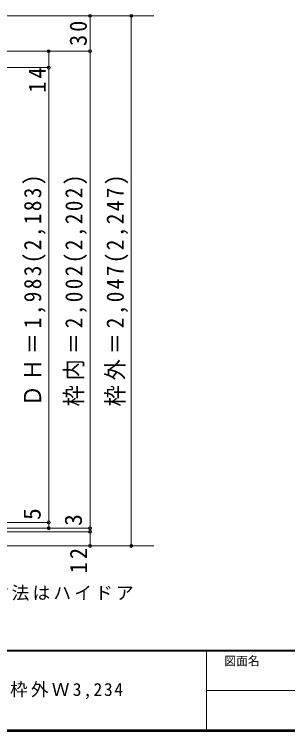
# Model space of a CAD drawing. Units: millimetres at full size, sheet at 1:5; details may follow other scales. Extents: x -973 to 977, y -701 to 696.
# Drawn here: x -161 to 70, y -701 to -92 of the extents above; entities that cross this region are included whole.
import ezdxf
from ezdxf.enums import TextEntityAlignment as Align

# ---------------------------------------------------------------- set-up
doc = ezdxf.new("R2010")
doc.units = ezdxf.units.MM
doc.header["$LTSCALE"] = 5
doc.header["$PDMODE"] = 32
doc.header["$PDSIZE"] = 2.5
doc.linetypes.add('CHAIN1', pattern=[8, 5, -1, 1, -1])
for name, color, linetype, lineweight in [('0-1_通り芯', 4, 'CHAIN1', 9), ('0-A_文字', 7, 'Continuous', 9), ('0-B_寸法', 7, 'Continuous', 9), ('F-1_枠', 6, 'Continuous', 9)]:
    doc.layers.add(name, color=color, linetype=linetype, lineweight=lineweight)
doc.layers.add('F-A_文字', color=7, linetype='Continuous')
doc.styles.add('ＭＳ ゴシック', font='')
doc.styles.get('ＭＳ ゴシック').set_extended_font_data('MS Gothic')

msp = doc.modelspace()

# ---------------------------------------------------------------- linework, layer by layer
at = {"layer": '0-1_通り芯'}
for p, q in [((-587.506, -93.141), (-43.256, -93.141)), ((-582.756, -543.141), (-43.256, -543.141))]:
    msp.add_line(p, q, dxfattribs=at)
at = {"layer": '0-B_寸法', "color": 4}
for p, q in [((-62.256, -93.141), (-202.256, -93.141)), ((-97.256, -93.141), (-97.256, -123.141)), ((-62.256, -93.141), (-62.256, -543.141)), ((-97.256, -123.141), (-202.256, -123.141)), ((-132.256, -123.141), (-132.256, -137.141)), ((-97.256, -543.141), (-97.256, -123.141)), ((-132.256, -137.141), (-202.256, -137.141)), ((-132.256, -137.141), (-132.256, -523.142)), ((-132.256, -523.142), (-202.256, -523.142)), ((-132.256, -523.142), (-132.256, -528.142)), ((-97.256, -528.142), (-202.256, -528.142)), ((-97.256, -531.141), (-202.256, -531.141)), ((-62.256, -543.141), (-202.256, -543.141))]:
    msp.add_line(p, q, dxfattribs=at)
at = {"layer": '0-B_寸法'}
for p in [(-97.256, -93.141), (-62.256, -93.141), (-132.256, -123.141), (-97.256, -123.141), (-132.256, -137.141), (-132.256, -523.142), (-132.256, -528.142), (-97.256, -528.142), (-97.256, -531.141), (-97.256, -543.141), (-62.256, -543.141)]:
    msp.add_point(p, dxfattribs=at)
at = {"layer": 'F-1_枠'}
for p, q in [((976.653, -631.667), (-973.347, -631.667)), ((976.653, -632.5), (-973.347, -632.5)), ((1.653, -632.5), (1.653, -699.167)), ((1.653, -665.833), (974.986, -665.834)), ((976.653, -699.167), (-973.347, -699.167)), ((976.653, -700), (-973.347, -700)), ((976.653, -700.833), (-973.347, -700.833))]:
    msp.add_line(p, q, dxfattribs=at)

# ---------------------------------------------------------------- texts
at = {"layer": '0-A_文字', "insert": (-252.256, -591.448), "char_height": 11, "attachment_point": 7, "style": 'ＭＳ ゴシック'}
msp.add_mtext('\\T1.18;※(\u3000)内寸法はハイドア', dxfattribs=at)
at = {"layer": '0-B_寸法', "style": 'ＭＳ ゴシック'}
for s, p in [('5', (-134.756, -521.142)), ('3', (-99.756, -526.142))]:
    msp.add_text(s, height=14.66, rotation=90, dxfattribs=at).set_placement(p, align=Align.BOTTOM_LEFT)
at = {"layer": '0-B_寸法', "char_height": 14.66, "attachment_point": 7, "rotation": 90, "style": 'ＭＳ ゴシック'}
for s, insert in [('\\T1.27;\\W0.95;30', (-99.756, -118.766)), ('\\T1.27;\\W0.95;14', (-134.756, -158.391)), ('\\T1.23;\\W0.9;ＤＨ＝1,983(2,183)', (-134.756, -424.766)), ('\\T1.23;\\W0.9;枠内＝2,002(2,202)', (-99.756, -424.766)), ('\\T1.23;\\W0.9;枠外＝2,047(2,247)', (-64.756, -424.766)), ('\\T1.27;\\W0.95;12', (-99.756, -566.391))]:
    msp.add_mtext(s, dxfattribs=dict(at, insert=insert))
at = {"layer": 'F-A_文字', "style": 'ＭＳ ゴシック'}
msp.add_text('図面名', height=7.331, dxfattribs=at).set_placement((16.653, -646.667), align=Align.BOTTOM_LEFT)
at = {"layer": 'F-A_文字', "insert": (-846.68, -673.333), "char_height": 11, "attachment_point": 7, "style": 'ＭＳ ゴシック'}
msp.add_mtext('\\T1.18;ソフトアート\u3000４枚引き違い戸\u3000固定枠155\u3000下荷重（幅広敷居・下枠）ドアＨ共通\u3000枠外Ｗ3,234', dxfattribs=at)

doc.saveas('drawing.dxf')
